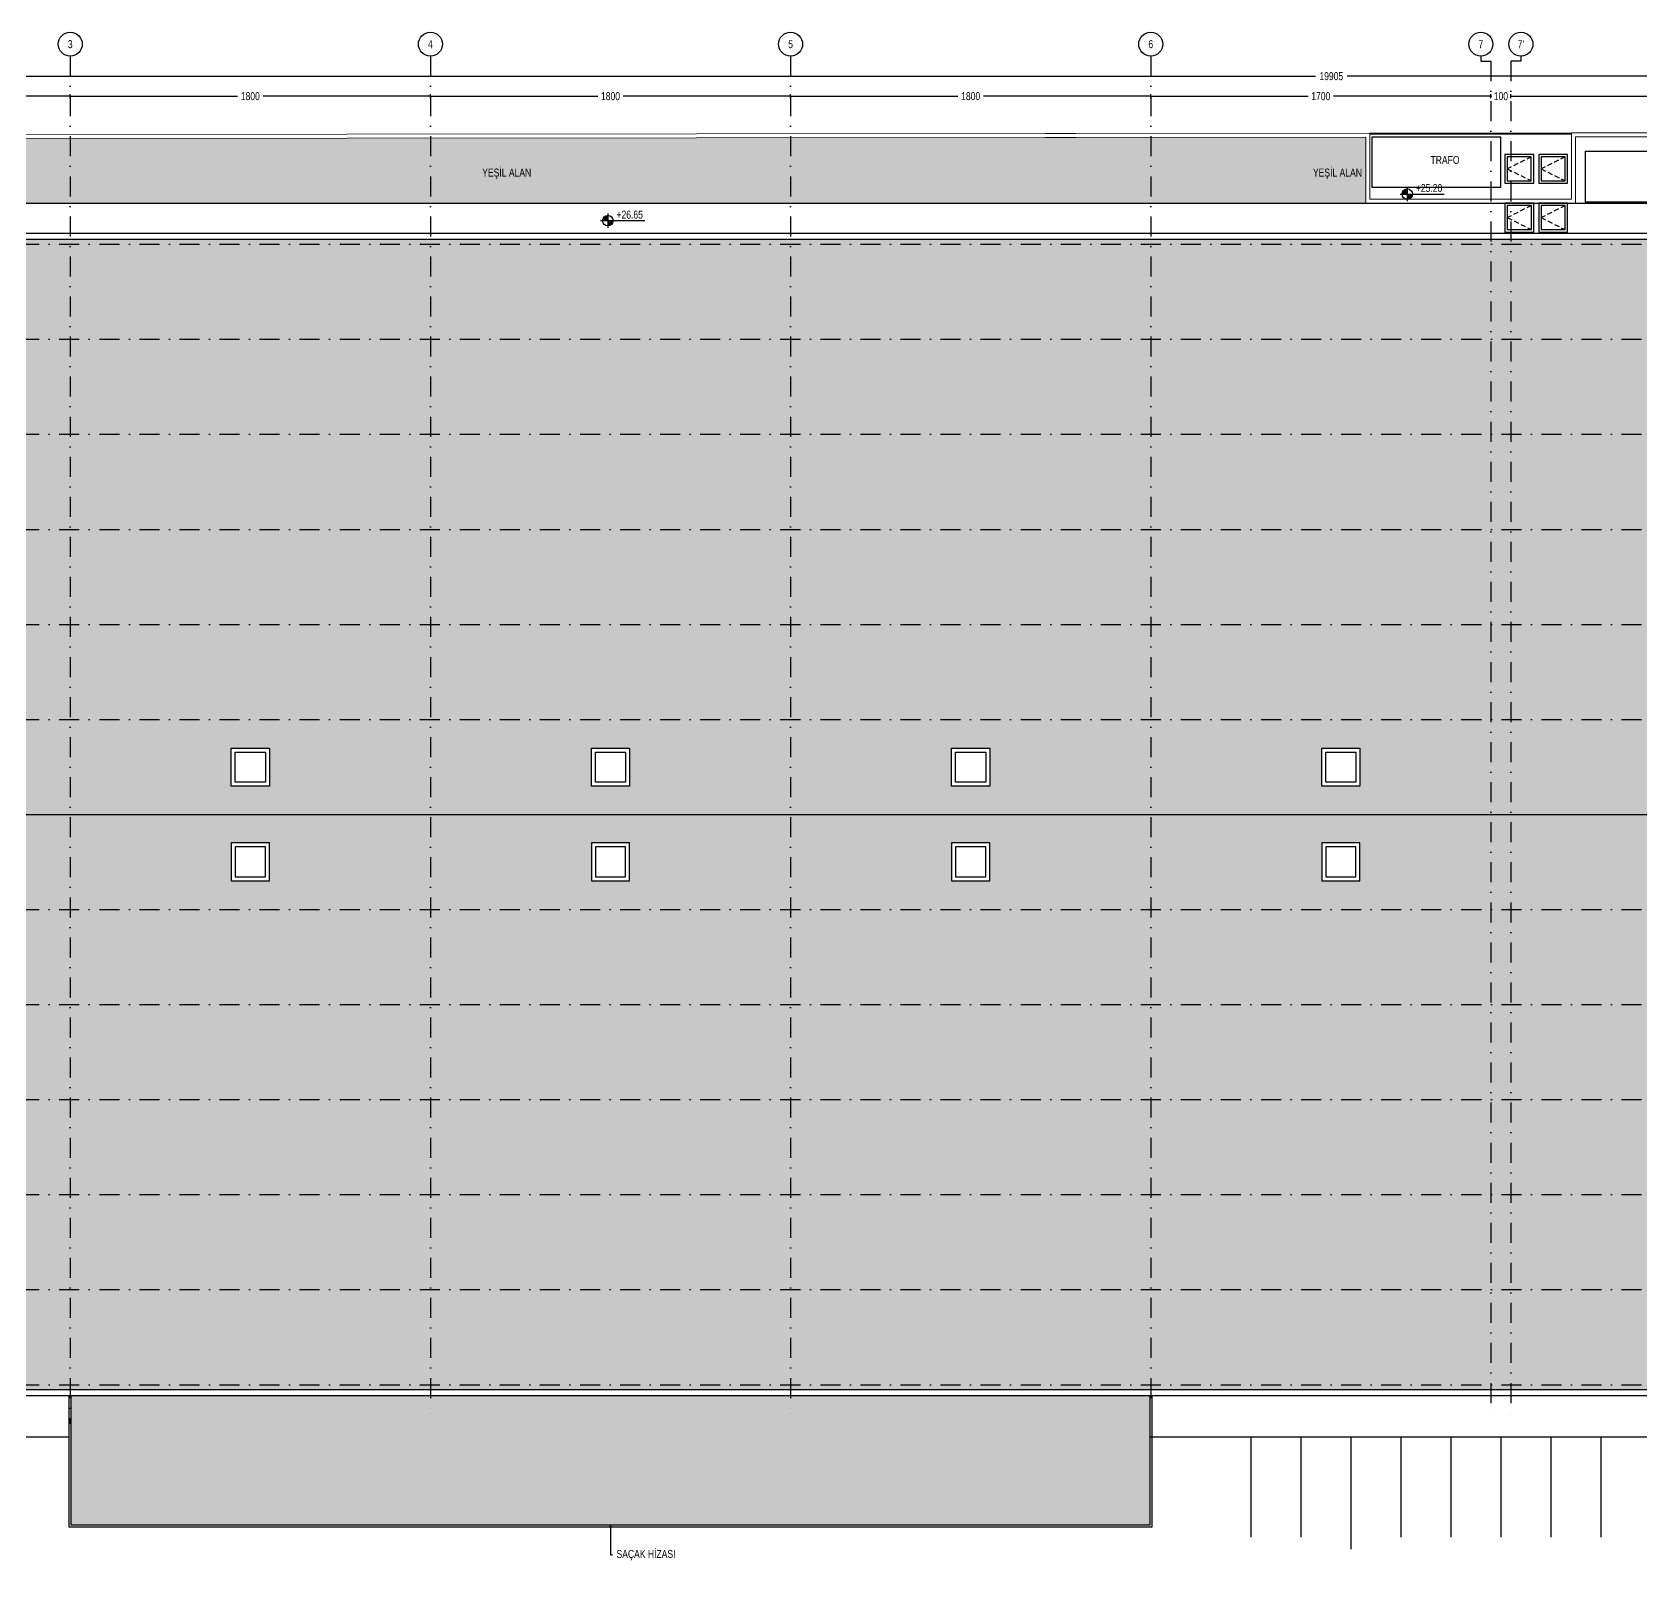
# Model space of a CAD drawing. Header units: centimetres. Extents: x 26569 to 160723, y -3143 to 14565.
# Drawn here: x 33025 to 37045, y -60 to 3793 of the extents above; entities that cross this region are included whole.
import ezdxf
from ezdxf import colors
from ezdxf.entities.mleader import LeaderData, LeaderLine
from ezdxf.enums import TextEntityAlignment as Align
from ezdxf.math import Vec2, Vec3

# ---------------------------------------------------------------- set-up
doc = ezdxf.new("R2010")
doc.units = ezdxf.units.CM
doc.header["$LTSCALE"] = 100
doc.linetypes.add('DASHDOT2', pattern=[0.5, 0.25, -0.125, 0, -0.125])
doc.linetypes.add('HIDDEN2', pattern=[0.1875, 0.125, -0.0625])
for name, color, linetype in [('A-ANNO-DIMS', 187, 'Continuous'), ('A-ANNO-GRID', 155, 'DASHDOT2'), ('A-ANNO-TEXT', 50, 'Continuous'), ('A-ELEV-01', 255, 'Continuous'), ('A-ELEV-02', 253, 'Continuous'), ('A-ELEV-03', 251, 'Continuous'), ('A-ROOF-OTLN', 32, 'Continuous'), ('A-WALL-INSL', 249, 'Continuous'), ('L-PLNT', 87, 'Continuous'), ('L-PRKG', 39, 'Continuous'), ('L-SITE-CURB', 33, 'Continuous')]:
    doc.layers.add(name, color=color, linetype=linetype)
doc.styles.add('Fields_100', font='act_simplex.shx', dxfattribs={"width": 0.8, "height": 20})
doc.styles.add('Fields_200', font='act_simplex.shx', dxfattribs={"width": 0.8, "height": 40})
doc.dimstyles.new('FIELDS_100', dxfattribs={"dimscale": 0, "dimtxt": 20, "dimasz": 5, "dimexe": 5, "dimexo": 5, "dimgap": 5, "dimtad": 0, "dimdec": 0, "dimzin": 0, "dimdsep": 46, "dimtxsty": 'Fields_100', "dimblk": 'DOT', "dimcen": 0.09, "dimclrt": 50, "dimadec": 0, "dimazin": 0, "dimtfac": 1, "dimtdec": 0, "dimtix": 1, "dimtofl": 0, "dimtmove": 1, "dimatfit": 3, "dimfxl": 5, "dimfxlon": 1, "dimtolj": 1, "dimtzin": 0, "dimarcsym": 0})

# ---------------------------------------------------------------- blocks, each defined once
blk = doc.blocks.new('_Dot')
at = {"color": 0, "linetype": 'ByBlock', "lineweight": -2}
blk.add_line((-0.5, 0), (-1, 0), dxfattribs=at)
at = {"color": 0, "linetype": 'ByBlock', "const_width": 0.5}
blk.add_lwpolyline([(-0.25, 0, 1), (0.25, 0, 1)], format="xyb", close=True, dxfattribs=at)
blk = doc.blocks.new('*D644')
at = {"layer": 'A-ANNO-DIMS', "color": 0, "lineweight": -2, "transparency": 16777216}
for p, q in [((32220.5, 3627.9), (32220.5, 3637.9)), ((32225.5, 3632.9), (32638.8, 3632.9)), ((33115.5, 3632.9), (32702.2, 3632.9)), ((33120.5, 3627.9), (33120.5, 3637.9))]:
    blk.add_line(p, q, dxfattribs=at)
at = {"layer": 'DEFPOINTS', "color": 0, "transparency": 16777216}
for p in [(33120.5, 3632.9), (32220.5, 3285.4), (33120.5, 3285.4)]:
    blk.add_point(p, dxfattribs=at)
at = {"layer": 'A-ANNO-DIMS', "color": 0, "lineweight": -2, "transparency": 16777216, "xscale": 5, "yscale": 5, "zscale": 5, "rotation": 180}
blk.add_blockref('_Dot', (32220.5, 3632.9), dxfattribs=at)
at = {"layer": 'A-ANNO-DIMS', "color": 0, "lineweight": -2, "transparency": 16777216, "xscale": 5, "yscale": 5, "zscale": 5}
blk.add_blockref('_Dot', (33120.5, 3632.9), dxfattribs=at)
at = {"layer": 'A-ANNO-DIMS', "color": 50, "transparency": 16777216, "insert": (32670.5, 3632.9), "char_height": 20, "attachment_point": 5, "style": 'Fields_100'}
blk.add_mtext('\\A1;1800', dxfattribs=at)
blk = doc.blocks.new('*D645')
at = {"layer": 'A-ANNO-DIMS', "color": 0, "lineweight": -2, "transparency": 16777216}
for p, q in [((33120.5, 3627.9), (33120.5, 3637.9)), ((33125.5, 3632.9), (33538.8, 3632.9)), ((34015.5, 3632.9), (33602.2, 3632.9)), ((34020.5, 3627.9), (34020.5, 3637.9))]:
    blk.add_line(p, q, dxfattribs=at)
at = {"layer": 'DEFPOINTS', "color": 0, "transparency": 16777216}
for p in [(34020.5, 3632.9), (33120.5, 3285.4), (34020.5, 3285.4)]:
    blk.add_point(p, dxfattribs=at)
at = {"layer": 'A-ANNO-DIMS', "color": 0, "lineweight": -2, "transparency": 16777216, "xscale": 5, "yscale": 5, "zscale": 5, "rotation": 180}
blk.add_blockref('_Dot', (33120.5, 3632.9), dxfattribs=at)
at = {"layer": 'A-ANNO-DIMS', "color": 0, "lineweight": -2, "transparency": 16777216, "xscale": 5, "yscale": 5, "zscale": 5}
blk.add_blockref('_Dot', (34020.5, 3632.9), dxfattribs=at)
at = {"layer": 'A-ANNO-DIMS', "color": 50, "transparency": 16777216, "insert": (33570.5, 3632.9), "char_height": 20, "attachment_point": 5, "style": 'Fields_100'}
blk.add_mtext('\\A1;1800', dxfattribs=at)
blk = doc.blocks.new('*D646')
at = {"layer": 'A-ANNO-DIMS', "color": 0, "lineweight": -2, "transparency": 16777216}
for p, q in [((34020.5, 3627.9), (34020.5, 3637.9)), ((34025.5, 3632.9), (34438.8, 3632.9)), ((34915.5, 3632.9), (34502.2, 3632.9)), ((34920.5, 3627.9), (34920.5, 3637.9))]:
    blk.add_line(p, q, dxfattribs=at)
at = {"layer": 'DEFPOINTS', "color": 0, "transparency": 16777216}
for p in [(34920.5, 3632.9), (34020.5, 3285.4), (34920.5, 3285.4)]:
    blk.add_point(p, dxfattribs=at)
at = {"layer": 'A-ANNO-DIMS', "color": 0, "lineweight": -2, "transparency": 16777216, "xscale": 5, "yscale": 5, "zscale": 5, "rotation": 180}
blk.add_blockref('_Dot', (34020.5, 3632.9), dxfattribs=at)
at = {"layer": 'A-ANNO-DIMS', "color": 0, "lineweight": -2, "transparency": 16777216, "xscale": 5, "yscale": 5, "zscale": 5}
blk.add_blockref('_Dot', (34920.5, 3632.9), dxfattribs=at)
at = {"layer": 'A-ANNO-DIMS', "color": 50, "transparency": 16777216, "insert": (34470.5, 3632.9), "char_height": 20, "attachment_point": 5, "style": 'Fields_100'}
blk.add_mtext('\\A1;1800', dxfattribs=at)
blk = doc.blocks.new('*D647')
at = {"layer": 'A-ANNO-DIMS', "color": 0, "lineweight": -2, "transparency": 16777216}
for p, q in [((34920.5, 3627.9), (34920.5, 3637.9)), ((34925.5, 3632.9), (35338.8, 3632.9)), ((35815.5, 3632.9), (35402.2, 3632.9)), ((35820.5, 3627.9), (35820.5, 3637.9))]:
    blk.add_line(p, q, dxfattribs=at)
at = {"layer": 'DEFPOINTS', "color": 0, "transparency": 16777216}
for p in [(35820.5, 3632.9), (34920.5, 3285.4), (35820.5, 3285.4)]:
    blk.add_point(p, dxfattribs=at)
at = {"layer": 'A-ANNO-DIMS', "color": 0, "lineweight": -2, "transparency": 16777216, "xscale": 5, "yscale": 5, "zscale": 5, "rotation": 180}
blk.add_blockref('_Dot', (34920.5, 3632.9), dxfattribs=at)
at = {"layer": 'A-ANNO-DIMS', "color": 0, "lineweight": -2, "transparency": 16777216, "xscale": 5, "yscale": 5, "zscale": 5}
blk.add_blockref('_Dot', (35820.5, 3632.9), dxfattribs=at)
at = {"layer": 'A-ANNO-DIMS', "color": 50, "transparency": 16777216, "insert": (35370.5, 3632.9), "char_height": 20, "attachment_point": 5, "style": 'Fields_100'}
blk.add_mtext('\\A1;1800', dxfattribs=at)
blk = doc.blocks.new('*D648')
at = {"layer": 'A-ANNO-DIMS', "color": 0, "lineweight": -2, "transparency": 16777216}
for p, q in [((35820.5, 3627.9), (35820.5, 3637.9)), ((35825.5, 3632.9), (36213.8, 3632.9)), ((36665.5, 3632.9), (36277.2, 3632.9)), ((36670.5, 3627.9), (36670.5, 3637.9))]:
    blk.add_line(p, q, dxfattribs=at)
at = {"layer": 'DEFPOINTS', "color": 0, "transparency": 16777216}
for p in [(36670.5, 3632.9), (35820.5, 3285.4), (36670.5, 3285.4)]:
    blk.add_point(p, dxfattribs=at)
at = {"layer": 'A-ANNO-DIMS', "color": 0, "lineweight": -2, "transparency": 16777216, "xscale": 5, "yscale": 5, "zscale": 5, "rotation": 180}
blk.add_blockref('_Dot', (35820.5, 3632.9), dxfattribs=at)
at = {"layer": 'A-ANNO-DIMS', "color": 0, "lineweight": -2, "transparency": 16777216, "xscale": 5, "yscale": 5, "zscale": 5}
blk.add_blockref('_Dot', (36670.5, 3632.9), dxfattribs=at)
at = {"layer": 'A-ANNO-DIMS', "color": 50, "transparency": 16777216, "insert": (36245.5, 3632.9), "char_height": 20, "attachment_point": 5, "style": 'Fields_100'}
blk.add_mtext('\\A1;1700', dxfattribs=at)
blk = doc.blocks.new('*D649')
at = {"layer": 'A-ANNO-DIMS', "color": 0, "lineweight": -2, "transparency": 16777216}
for p, q in [((36720.5, 3627.9), (36720.5, 3637.9)), ((36725.5, 3632.9), (37138.8, 3632.9)), ((37615.5, 3632.9), (37202.2, 3632.9)), ((37620.5, 3627.9), (37620.5, 3637.9))]:
    blk.add_line(p, q, dxfattribs=at)
at = {"layer": 'DEFPOINTS', "color": 0, "transparency": 16777216}
for p in [(37620.5, 3632.9), (36720.5, 3285.4), (37620.5, 3285.4)]:
    blk.add_point(p, dxfattribs=at)
at = {"layer": 'A-ANNO-DIMS', "color": 0, "lineweight": -2, "transparency": 16777216, "xscale": 5, "yscale": 5, "zscale": 5, "rotation": 180}
blk.add_blockref('_Dot', (36720.5, 3632.9), dxfattribs=at)
at = {"layer": 'A-ANNO-DIMS', "color": 0, "lineweight": -2, "transparency": 16777216, "xscale": 5, "yscale": 5, "zscale": 5}
blk.add_blockref('_Dot', (37620.5, 3632.9), dxfattribs=at)
at = {"layer": 'A-ANNO-DIMS', "color": 50, "transparency": 16777216, "insert": (37170.5, 3632.9), "char_height": 20, "attachment_point": 5, "style": 'Fields_100'}
blk.add_mtext('\\A1;1800', dxfattribs=at)
blk = doc.blocks.new('*D654')
at = {"layer": 'A-ANNO-DIMS', "color": 0, "lineweight": -2, "transparency": 16777216}
for p, q in [((36665.5, 3632.9), (36660.5, 3632.9)), ((36670.5, 3627.9), (36670.5, 3637.9)), ((36720.5, 3627.9), (36720.5, 3637.9)), ((36725.5, 3632.9), (36730.5, 3632.9))]:
    blk.add_line(p, q, dxfattribs=at)
at = {"layer": 'DEFPOINTS', "color": 0, "transparency": 16777216}
for p in [(36720.5, 3632.9), (36670.5, 3285.4), (36720.5, 3285.4)]:
    blk.add_point(p, dxfattribs=at)
at = {"layer": 'A-ANNO-DIMS', "color": 0, "lineweight": -2, "transparency": 16777216, "xscale": 5, "yscale": 5, "zscale": 5}
blk.add_blockref('_Dot', (36670.5, 3632.9), dxfattribs=at)
at = {"layer": 'A-ANNO-DIMS', "color": 0, "lineweight": -2, "transparency": 16777216, "xscale": 5, "yscale": 5, "zscale": 5, "rotation": 180}
blk.add_blockref('_Dot', (36720.5, 3632.9), dxfattribs=at)
at = {"layer": 'A-ANNO-DIMS', "color": 50, "transparency": 16777216, "insert": (36695.5, 3632.9), "char_height": 20, "attachment_point": 5, "style": 'Fields_100'}
blk.add_mtext('\\A1;100', dxfattribs=at)
blk = doc.blocks.new('*D664')
at = {"layer": 'A-ANNO-DIMS', "color": 0, "lineweight": -2, "transparency": 16777216}
for p, q in [((31295.5, 3677.9), (31295.5, 3687.9)), ((31300.5, 3682.9), (36232.5, 3682.9)), ((41243, 3682.9), (36311, 3682.9)), ((41248, 3677.9), (41248, 3687.9))]:
    blk.add_line(p, q, dxfattribs=at)
at = {"layer": 'DEFPOINTS', "color": 0, "transparency": 16777216}
for p in [(41248, 3682.9), (31295.5, 3290.4), (41248, 3290.4)]:
    blk.add_point(p, dxfattribs=at)
at = {"layer": 'A-ANNO-DIMS', "color": 0, "lineweight": -2, "transparency": 16777216, "xscale": 5, "yscale": 5, "zscale": 5, "rotation": 180}
blk.add_blockref('_Dot', (31295.5, 3682.9), dxfattribs=at)
at = {"layer": 'A-ANNO-DIMS', "color": 0, "lineweight": -2, "transparency": 16777216, "xscale": 5, "yscale": 5, "zscale": 5}
blk.add_blockref('_Dot', (41248, 3682.9), dxfattribs=at)
at = {"layer": 'A-ANNO-DIMS', "color": 50, "transparency": 16777216, "insert": (36271.7, 3682.9), "char_height": 20, "attachment_point": 5, "style": 'Fields_100'}
blk.add_mtext('\\A1;19905', dxfattribs=at)
blk = doc.blocks.new('Kot_plan')
h = blk.add_hatch(color=0)
h.paths.add_polyline_path([(0, 13, 0.414214), (-13, 0), (0, 0)])
h.paths.add_polyline_path([(13, 0), (0, 0), (0, -13, 0.414214)])
at = {"color": 0}
for p, q in [((-18, 0), (92, 0)), ((0, 18), (0, -18))]:
    blk.add_line(p, q, dxfattribs=at)
blk.add_circle((0, 0), 13, dxfattribs=at)
at = {"color": 0, "style": 'Fields_100', "width": 0.8}
blk.add_attdef('BITMISKOT', (21.6, 5), '', height=20, dxfattribs=at)
blk.add_attdef('KABAKOT', text='', height=20, dxfattribs=at).set_placement((21.6, -5), align=Align.TOP_LEFT)

msp = doc.modelspace()

# ---------------------------------------------------------------- hatches: boundary and pattern name
at = {"layer": 'A-WALL-INSL', "true_color": 0xf2f2f2}
h = msp.add_hatch(color=7, dxfattribs=at)
h.dxf.hatch_style = 1
h.paths.add_polyline_path([(32622.99, 1767.28), (32717.99, 1767.28), (32717.99, 1672.28), (32622.99, 1672.28)])
h.paths.add_polyline_path([(32622.99, 2003.54), (32717.99, 2003.54), (32717.99, 1908.54), (32622.99, 1908.54)])
h.paths.add_polyline_path([(33522.99, 1908.54), (33522.99, 2003.54), (33617.99, 2003.54), (33617.99, 1908.54)])
h.paths.add_polyline_path([(33522.99, 1672.28), (33522.99, 1767.28), (33617.99, 1767.28), (33617.99, 1672.28)])
h.paths.add_polyline_path([(34422.99, 2003.54), (34517.99, 2003.54), (34517.99, 1908.54), (34422.99, 1908.54)])
h.paths.add_polyline_path([(34517.99, 1672.28), (34422.99, 1672.28), (34422.99, 1767.28), (34517.99, 1767.28)])
h.paths.add_polyline_path([(35322.99, 2003.54), (35417.99, 2003.54), (35417.99, 1908.54), (35322.99, 1908.54)])
h.paths.add_polyline_path([(35417.99, 1672.28), (35322.99, 1672.28), (35322.99, 1767.28), (35417.99, 1767.28)])
h.paths.add_polyline_path([(36342.99, 1908.54), (36247.99, 1908.54), (36247.99, 2003.54), (36342.99, 2003.54)])
h.paths.add_polyline_path([(36247.99, 1767.28), (36342.99, 1767.28), (36342.99, 1672.28), (36247.99, 1672.28)])
h.paths.add_polyline_path([(37122.99, 1908.54), (37122.99, 2003.54), (37217.99, 2003.54), (37217.99, 1908.54)])
h.paths.add_polyline_path([(37122.99, 1767.28), (37217.99, 1767.28), (37217.99, 1672.28), (37122.99, 1672.28)])
h.paths.add_polyline_path([(38117.99, 2003.54), (38117.99, 1908.54), (38022.99, 1908.54), (38022.99, 2003.54)])
h.paths.add_polyline_path([(38022.99, 1672.28), (38022.99, 1767.28), (38117.99, 1767.28), (38117.99, 1672.28)])
h.paths.add_polyline_path([(38922.99, 2003.54), (39017.99, 2003.54), (39017.99, 1908.54), (38922.99, 1908.54)])
h.paths.add_polyline_path([(39017.99, 1767.28), (39017.99, 1672.28), (38922.99, 1672.28), (38922.99, 1767.28)])
h.paths.add_polyline_path([(39917.99, 2003.54), (39917.99, 1908.54), (39822.99, 1908.54), (39822.99, 2003.54)])
h.paths.add_polyline_path([(39822.99, 1767.28), (39917.99, 1767.28), (39917.99, 1672.28), (39822.99, 1672.28)])
h.paths.add_polyline_path([(40722.99, 1908.54), (40722.99, 2003.54), (40817.99, 2003.54), (40817.99, 1908.54)])
h.paths.add_polyline_path([(40722.99, 1672.28), (40722.99, 1767.28), (40817.99, 1767.28), (40817.99, 1672.28)])
h.paths.add_polyline_path([(32212.99, 400.41), (41232.99, 400.41), (41232.99, 3275.41), (32212.99, 3275.41)])
h = msp.add_hatch(color=7, dxfattribs=at)
h.dxf.hatch_style = 1
h.paths.add_polyline_path([(35819.24, 385.41), (33121.74, 385.41), (33121.74, 62.91), (35819.24, 62.91)])
at = {"layer": 'L-PLNT'}
h = msp.add_hatch(dxfattribs=at)
h.set_pattern_fill('DOTS', color=256, scale=5, angle=90)
h.set_pattern_definition([(90, (29502.896, 26811.631), (-7.9375, 3.96875), [0, -7.9375])])
h.paths.add_polyline_path([(31037.73, 3365.41), (31203.5, 3525.32), (36357.98, 3529.63), (36357.98, 3365.41)])

# ---------------------------------------------------------------- linework, layer by layer
at = {"layer": 'A-ANNO-GRID', "ltscale": 2}
for p, q in [((33120.49, 3732.91), (33120.49, 315.41)), ((34020.49, 3732.91), (34020.49, 335.41)), ((34920.49, 3732.91), (34920.49, 335.41)), ((35820.49, 3732.91), (35820.49, 369.24)), ((36670.49, 3720.41), (36670.49, 335.41)), ((36720.49, 3720.41), (36720.49, 335.41)), ((30590.57, 3262.91), (41492.99, 3262.91)), ((30590.57, 3025.41), (41492.99, 3025.41)), ((30590.57, 2787.91), (41492.99, 2787.91)), ((30590.57, 2550.41), (41492.99, 2550.41)), ((30590.57, 2312.91), (41492.99, 2312.91)), ((30590.57, 2075.41), (41492.99, 2075.41)), ((30590.57, 1837.91), (41492.99, 1837.91)), ((30590.57, 1600.41), (41492.99, 1600.41)), ((30590.57, 1362.91), (41492.99, 1362.91)), ((30590.57, 1125.41), (41492.99, 1125.41)), ((30590.57, 887.91), (41492.99, 887.91)), ((30590.57, 650.41), (41492.99, 650.41)), ((30590.57, 412.91), (41492.99, 412.91))]:
    msp.add_line(p, q, dxfattribs=at)
at = {"layer": 'A-ANNO-GRID', "linetype": 'Continuous', "ltscale": 10}
for points in [[(36645.49, 3732.91), (36645.49, 3720.41), (36670.49, 3720.41)], [(36745.49, 3732.91), (36745.49, 3720.41), (36720.49, 3720.41)]]:
    msp.add_lwpolyline(points, dxfattribs=at)
for centre in [(33120.49, 3762.91), (34020.49, 3762.91), (34920.49, 3762.91), (35820.49, 3762.91), (36645.49, 3762.91), (36745.49, 3762.91)]:
    msp.add_circle(centre, 30, dxfattribs=at)
at = {"layer": 'A-ELEV-01'}
msp.add_line((32212.99, 1837.91), (41232.99, 1837.91), dxfattribs=at)
for points in [[(36367.98, 3540.45), (36871.98, 3540.96)], [(36367.98, 3537.95), (36871.98, 3538.46)]]:
    msp.add_lwpolyline(points, dxfattribs=at)
for points in [[(33522.99, 2003.54), (33617.99, 2003.54), (33617.99, 1908.54), (33522.99, 1908.54)], [(33532.99, 1993.54), (33607.99, 1993.54), (33607.99, 1918.54), (33532.99, 1918.54)], [(34422.99, 2003.54), (34517.99, 2003.54), (34517.99, 1908.54), (34422.99, 1908.54)], [(34432.99, 1993.54), (34507.99, 1993.54), (34507.99, 1918.54), (34432.99, 1918.54)], [(35322.99, 2003.54), (35417.99, 2003.54), (35417.99, 1908.54), (35322.99, 1908.54)], [(35332.99, 1993.54), (35407.99, 1993.54), (35407.99, 1918.54), (35332.99, 1918.54)], [(36247.99, 2003.54), (36342.99, 2003.54), (36342.99, 1908.54), (36247.99, 1908.54)], [(36257.99, 1993.54), (36332.99, 1993.54), (36332.99, 1918.54), (36257.99, 1918.54)], [(33522.99, 1672.28), (33617.99, 1672.28), (33617.99, 1767.28), (33522.99, 1767.28)], [(33532.99, 1682.28), (33607.99, 1682.28), (33607.99, 1757.28), (33532.99, 1757.28)], [(34422.99, 1672.28), (34517.99, 1672.28), (34517.99, 1767.28), (34422.99, 1767.28)], [(34432.99, 1682.28), (34507.99, 1682.28), (34507.99, 1757.28), (34432.99, 1757.28)], [(35322.99, 1672.28), (35417.99, 1672.28), (35417.99, 1767.28), (35322.99, 1767.28)], [(35332.99, 1682.28), (35407.99, 1682.28), (35407.99, 1757.28), (35332.99, 1757.28)], [(36247.99, 1672.28), (36342.99, 1672.28), (36342.99, 1767.28), (36247.99, 1767.28)], [(36257.99, 1682.28), (36332.99, 1682.28), (36332.99, 1757.28), (36257.99, 1757.28)]]:
    msp.add_lwpolyline(points, close=True, dxfattribs=at)
at = {"layer": 'A-ELEV-01', "ltscale": 2, "elevation": 0}
for points in [[(33116.74, 384.41), (33116.74, 57.91), (35824.24, 57.91), (35824.24, 385.41)], [(33121.74, 384.41), (33121.74, 62.91), (35819.24, 62.91), (35819.24, 385.41)]]:
    msp.add_lwpolyline(points, dxfattribs=at)
at = {"layer": 'A-ELEV-02'}
for points in [[(36705.48, 3415.41), (36777.48, 3415.41), (36777.48, 3487.41), (36705.48, 3487.41)], [(36711.48, 3421.41), (36771.48, 3421.41), (36771.48, 3481.41), (36711.48, 3481.41)], [(36789.98, 3415.41), (36861.98, 3415.41), (36861.98, 3487.41), (36789.98, 3487.41)], [(36795.98, 3421.41), (36855.98, 3421.41), (36855.98, 3481.41), (36795.98, 3481.41)], [(36705.51, 3293.41), (36777.51, 3293.41), (36777.51, 3365.41), (36705.51, 3365.41)], [(36711.51, 3299.41), (36771.51, 3299.41), (36771.51, 3359.41), (36711.51, 3359.41)], [(36790.01, 3293.41), (36862.01, 3293.41), (36862.01, 3365.41), (36790.01, 3365.41)], [(36796.01, 3299.41), (36856.01, 3299.41), (36856.01, 3359.41), (36796.01, 3359.41)]]:
    msp.add_lwpolyline(points, close=True, dxfattribs=at)
at = {"layer": 'A-ELEV-02', "linetype": 'HIDDEN2'}
for points in [[(36771.48, 3481.41), (36711.48, 3451.41), (36771.48, 3421.41)], [(36855.98, 3481.41), (36795.98, 3451.41), (36855.98, 3421.41)], [(36771.51, 3359.41), (36711.51, 3329.41), (36771.51, 3299.41)], [(36856.01, 3359.41), (36796.01, 3329.41), (36856.01, 3299.41)]]:
    msp.add_lwpolyline(points, dxfattribs=at)
at = {"layer": 'A-ELEV-03'}
msp.add_line((31037.73, 3365.41), (42911.5, 3365.41), dxfattribs=at)
at = {"layer": 'A-ROOF-OTLN'}
for points in [[(36372.98, 3405.46), (36695.48, 3405.46), (36695.48, 3530.46), (36372.98, 3530.46)], [(36906.98, 3495.41), (37246.98, 3495.41), (37246.98, 3367.91), (36906.98, 3367.91)], [(31295.49, 3290.41), (41247.99, 3290.41), (41247.99, 385.41), (31295.49, 385.41)], [(31310.49, 3275.41), (41232.99, 3275.41), (41232.99, 400.41), (31310.49, 400.41)]]:
    msp.add_lwpolyline(points, close=True, dxfattribs=at)
at = {"layer": 'L-PRKG'}
for p, q in [((33116.74, 281.91), (31292.99, 281.91)), ((41218.12, 281.91), (35820.49, 281.91)), ((36070.49, 281.91), (36070.49, 31.91)), ((36195.49, 281.91), (36195.49, 31.91)), ((36320.49, 281.91), (36320.49, 1.77)), ((36445.49, 281.91), (36445.49, 31.91)), ((36570.49, 281.91), (36570.49, 31.91)), ((36695.49, 281.91), (36695.49, 31.91)), ((36820.49, 281.91), (36820.49, 31.91)), ((36945.49, 281.91), (36945.49, 31.91))]:
    msp.add_line(p, q, dxfattribs=at)
at = {"layer": 'L-SITE-CURB', "lineweight": 0}
for p, q in [((32782.75, 3536.88), (35557.75, 3539.64)), ((35557.75, 3539.64), (35632.75, 3539.73)), ((36871.98, 3540.95), (39007.75, 3543.07)), ((36871.98, 3375.41), (36871.98, 3540.95)), ((32782.75, 3526.88), (35557.75, 3529.64)), ((35557.75, 3529.64), (35632.75, 3529.64)), ((36881.98, 3530.96), (39007.75, 3533.07)), ((36881.98, 3365.41), (36881.98, 3530.96)), ((31037.73, 3365.41), (36881.98, 3365.41)), ((36881.98, 3365.41), (37456.98, 3365.41))]:
    msp.add_line(p, q, dxfattribs=at)
for points in [[(35632.75, 3539.71), (36367.98, 3540.45), (36367.98, 3375.41), (36871.98, 3375.41)], [(35632.75, 3529.71), (36357.98, 3530.44), (36357.98, 3365.41)]]:
    msp.add_lwpolyline(points, dxfattribs=at)

# ---------------------------------------------------------------- block references
at = {"layer": 'A-ANNO-DIMS'}
ref = msp.add_blockref('Kot_plan', (36461.38, 3388.38), dxfattribs=at)
ref.add_attrib('BITMISKOT', '+25.20', (36482.96, 3393.38), dxfattribs={"layer": 'A-ANNO-TEXT', "height": 20, "style": 'Fields_100', "width": 0.8})
ref = msp.add_blockref('Kot_plan', (34463.89, 3321.86), dxfattribs=at)
ref.add_attrib('BITMISKOT', '+26.65', (34485.48, 3326.86), dxfattribs={"layer": 'A-ANNO-TEXT', "height": 20, "style": 'Fields_100', "width": 0.8})

# ---------------------------------------------------------------- texts
at = {"layer": 'A-ANNO-GRID', "color": 50, "style": 'Fields_100', "width": 0.8}
for s, p in [('3', (33120.49, 3762.91)), ('4', (34020.49, 3762.91)), ('5', (34920.49, 3762.91)), ('6', (35820.49, 3762.91)), ('7', (36645.49, 3762.91)), ("7'", (36745.49, 3762.91))]:
    msp.add_text(s, height=20, rotation=359.92667, dxfattribs=at).set_placement(p, align=Align.MIDDLE_CENTER)
at = {"layer": 'A-ANNO-TEXT', "style": 'Fields_200', "width": 0.8}
msp.add_text('TRAFO', height=20, dxfattribs=at).set_placement((36519.58, 3463.56))
at = {"layer": 'A-ANNO-TEXT', "char_height": 20, "attachment_point": 5, "style": 'Fields_200'}
for insert in [(34211.2, 3438.99), (36286.97, 3438.99)]:
    msp.add_mtext_dynamic_manual_height_columns('YEŞİL ALAN', width=290.9769, gutter_width=100, heights=[0], dxfattribs=dict(at, insert=insert))

# ---------------------------------------------------------------- dimensions: what is measured, and where the dimension line sits
at = {"layer": 'A-ANNO-DIMS'}
for base, p1, p2, picture, middle in [((41247.99, 3682.91), (31295.49, 3290.41), (41247.99, 3290.41), '*D664', (36271.74, 3682.91)), ((33120.49, 3632.91), (32220.49, 3285.41), (33120.49, 3285.41), '*D644', (32670.49, 3632.91)), ((34020.49, 3632.91), (33120.49, 3285.41), (34020.49, 3285.41), '*D645', (33570.49, 3632.91)), ((34920.49, 3632.91), (34020.49, 3285.41), (34920.49, 3285.41), '*D646', (34470.49, 3632.91)), ((35820.49, 3632.91), (34920.49, 3285.41), (35820.49, 3285.41), '*D647', (35370.49, 3632.91)), ((36670.49, 3632.91), (35820.49, 3285.41), (36670.49, 3285.41), '*D648', (36245.49, 3632.91)), ((36720.49, 3632.91), (36670.49, 3285.41), (36720.49, 3285.41), '*D654', (36695.49, 3632.91)), ((37620.49, 3632.91), (36720.49, 3285.41), (37620.49, 3285.41), '*D649', (37170.49, 3632.91))]:
    dim = msp.add_linear_dim(base=base, p1=p1, p2=p2, dimstyle='FIELDS_100', override={"dimscale": 1, "dimlfac": 2}, dxfattribs=at)
    dim.commit()
    dim.dimension.update_dxf_attribs({"geometry": picture, "text_midpoint": middle})

# ---------------------------------------------------------------- leaders
ml = msp.add_multileader_mtext('Standard', dxfattribs=at)
ml.set_content('SAÇAK HİZASI', color=50, style='Fields_200')
ml.set_leader_properties(color=256)
ml.set_arrow_properties(name='DOT')
ml.build(insert=Vec2(0, 0))
ml.multileader.update_dxf_attribs({"dogleg_length": 10, "arrow_head_size": 6})
ctx = ml.context
ctx.base_point, ctx.char_height, ctx.arrow_head_size, ctx.landing_gap_size, ctx.plane_origin = Vec3(34475.49, -11.98), 20, 6, 10, Vec3(34470.49, 57.91)
notes = []
notes.append((ctx, [(0, (1, 1, 0), (34470.49, -11.98), (1, 0), 5, [(0, [(34470.49, 57.91)], 0, [])])]))
ctx.mtext.insert, ctx.mtext.flow_direction = Vec3(34485.49, -0.07), 5
for ctx, leaders in notes:
    for number, flags, end, landing, length, lines in leaders:
        leader = LeaderData()
        leader.index, (leader.has_last_leader_line, leader.has_dogleg_vector, leader.attachment_direction) = number, flags
        leader.last_leader_point, leader.dogleg_vector, leader.dogleg_length = Vec3(end), Vec3(landing), length
        for number, points, colour, breaks in lines:
            line = LeaderLine()
            line.index, line.vertices, line.color, line.breaks = number, Vec3.list(points), colors.encode_raw_color(colour), breaks
            leader.lines.append(line)
        ctx.leaders.append(leader)

doc.saveas('drawing.dxf')
